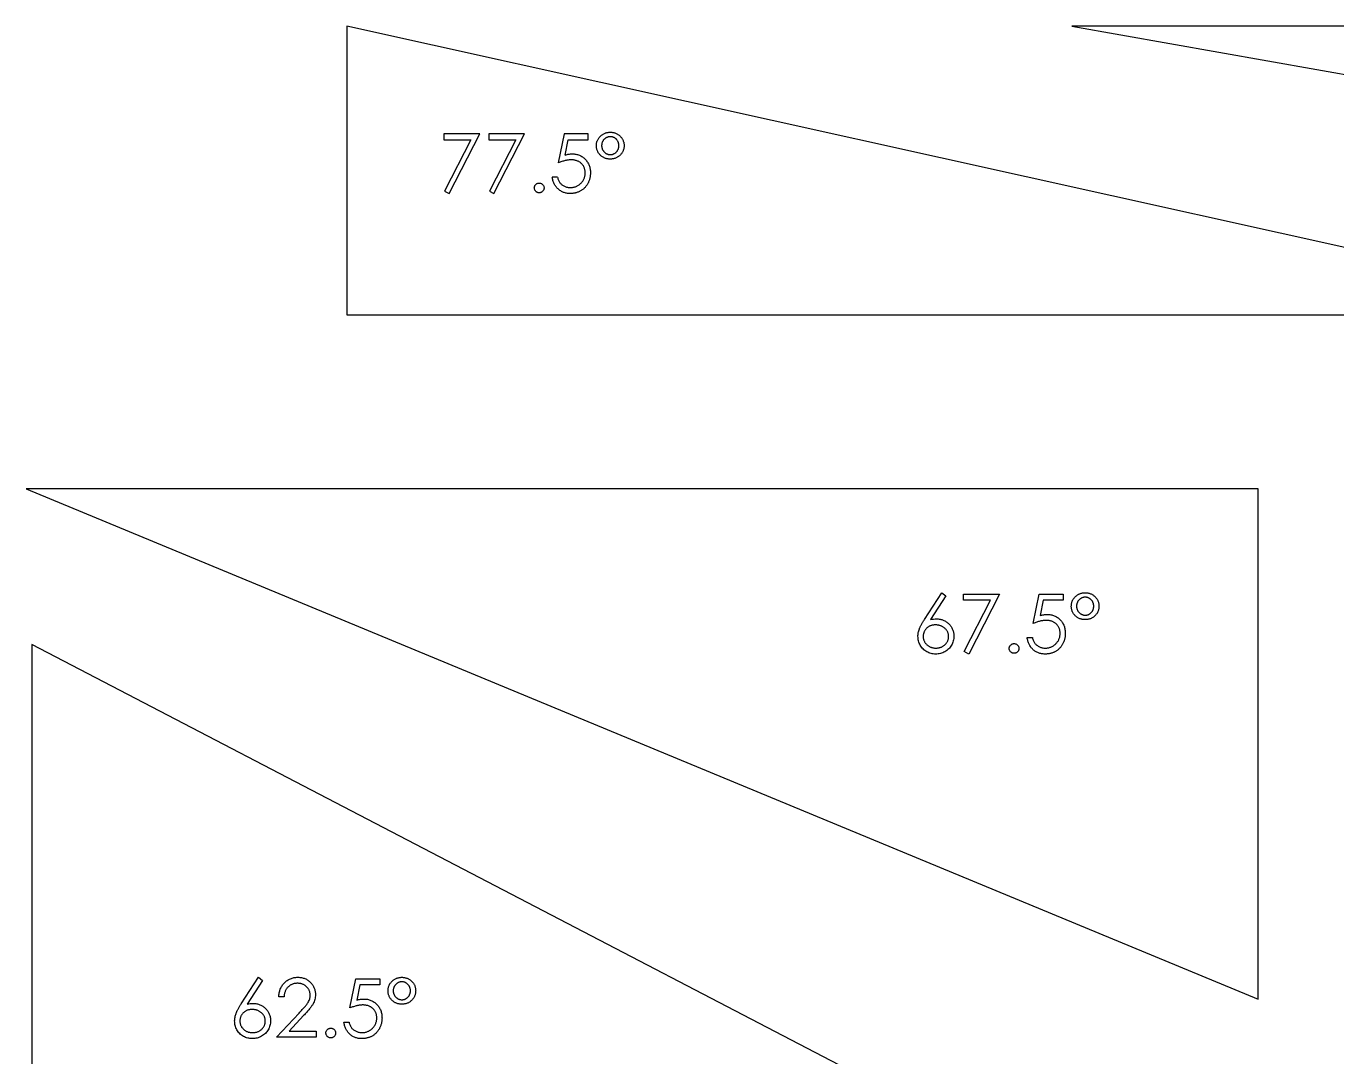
# Model space of a CAD drawing. Header units: millimetres. Extents: x 0 to 250, y -15 to 112.
# Drawn here: x 90.1 to 168.7, y 47.1 to 108.9 of the extents above; entities that cross this region are included whole.
import ezdxf

# ---------------------------------------------------------------- set-up
doc = ezdxf.new("R2010")
doc.units = ezdxf.units.MM

msp = doc.modelspace()

# ---------------------------------------------------------------- linework, layer by layer
at = {"color": 7, "linetype": 'Continuous', "lineweight": 25}
for p, q in [((109.29, 108.906), (109.29, 91.591)), ((187.394, 91.591), (109.29, 108.906)), ((152.768, 108.906), (231.553, 95.014)), ((231.553, 108.906), (152.768, 108.906)), ((117.258, 102.457), (115.104, 102.457)), ((115.104, 102.457), (115.104, 102.098)), ((115.418, 98.867), (117.258, 102.457)), ((119.951, 102.457), (117.797, 102.457)), ((117.797, 102.457), (117.797, 102.098)), ((118.111, 98.867), (119.951, 102.457)), ((122.329, 102.457), (121.97, 100.707)), ((123.765, 102.457), (122.329, 102.457)), ((123.765, 102.098), (123.765, 102.457)), ((115.104, 102.098), (116.727, 102.098)), ((116.727, 102.098), (115.147, 99.017)), ((117.797, 102.098), (119.419, 102.098)), ((119.419, 102.098), (117.839, 99.017)), ((122.386, 101.178), (122.574, 102.098)), ((122.574, 102.098), (123.765, 102.098)), ((121.925, 99.855), (121.611, 99.855)), ((115.147, 99.017), (115.418, 98.867)), ((117.839, 99.017), (118.111, 98.867)), ((109.29, 91.591), (187.394, 91.591)), ((163.965, 81.156), (90.054, 81.156)), ((90.054, 81.156), (163.965, 50.542)), ((163.965, 50.542), (163.965, 81.156)), ((143.939, 73.32), (144.983, 74.917)), ((145.225, 74.727), (144.3, 73.313)), ((144.983, 74.917), (145.225, 74.727)), ((146.285, 74.828), (148.438, 74.828)), ((146.285, 74.469), (146.285, 74.828)), ((148.438, 74.828), (146.599, 71.238)), ((150.458, 73.078), (150.817, 74.828)), ((150.817, 74.828), (152.253, 74.828)), ((152.253, 74.828), (152.253, 74.469)), ((147.907, 74.469), (146.285, 74.469)), ((146.327, 71.387), (147.907, 74.469)), ((151.062, 74.469), (150.873, 73.548)), ((152.253, 74.469), (151.062, 74.469)), ((90.392, 71.808), (90.392, 34.868)), ((161.353, 34.868), (90.392, 71.808)), ((150.099, 72.225), (150.413, 72.225)), ((146.599, 71.238), (146.327, 71.387)), ((102.949, 50.248), (103.994, 51.845)), ((104.236, 51.655), (103.311, 50.241)), ((103.994, 51.845), (104.236, 51.655)), ((109.468, 50.006), (109.827, 51.756)), ((109.827, 51.756), (111.263, 51.756)), ((110.072, 51.397), (109.884, 50.476)), ((111.263, 51.397), (110.072, 51.397)), ((111.263, 51.756), (111.263, 51.397)), ((105.519, 50.679), (105.205, 50.679)), ((105.071, 48.256), (106.428, 49.704)), ((106.696, 49.549), (105.82, 48.615)), ((109.109, 49.153), (109.423, 49.153)), ((107.449, 48.256), (105.071, 48.256)), ((105.82, 48.615), (107.449, 48.615)), ((107.449, 48.615), (107.449, 48.256))]:
    msp.add_line(p, q, dxfattribs=at)
for points, knots in [([(124.258, 101.746), (124.259, 101.773), (124.261, 101.827), (124.272, 101.906), (124.292, 101.981), (124.318, 102.054), (124.354, 102.123), (124.396, 102.19), (124.447, 102.253), (124.504, 102.313), (124.567, 102.368), (124.633, 102.416), (124.703, 102.456), (124.775, 102.489), (124.85, 102.515), (124.929, 102.533), (125.01, 102.545), (125.065, 102.546), (125.093, 102.547)], [0, 0, 0, 0, 0.063376, 0.124566, 0.185441, 0.245343, 0.305371, 0.366677, 0.429563, 0.494398, 0.559738, 0.623039, 0.685369, 0.747142, 0.808915, 0.871118, 0.934469, 1, 1, 1, 1]), ([(125.095, 102.278), (125.078, 102.277), (125.043, 102.276), (124.992, 102.269), (124.943, 102.256), (124.896, 102.239), (124.85, 102.217), (124.807, 102.189), (124.765, 102.157), (124.726, 102.12), (124.689, 102.081), (124.659, 102.038), (124.632, 101.993), (124.61, 101.946), (124.593, 101.898), (124.581, 101.847), (124.573, 101.794), (124.573, 101.757), (124.572, 101.739)], [0, 0, 0, 0, 0.063119, 0.125041, 0.184969, 0.244778, 0.305665, 0.36722, 0.42958, 0.494377, 0.559218, 0.622427, 0.684257, 0.746299, 0.807693, 0.869865, 0.934401, 1, 1, 1, 1]), ([(125.093, 102.547), (125.121, 102.546), (125.177, 102.545), (125.258, 102.533), (125.336, 102.515), (125.41, 102.489), (125.482, 102.456), (125.551, 102.416), (125.616, 102.368), (125.677, 102.313), (125.734, 102.253), (125.783, 102.189), (125.825, 102.122), (125.86, 102.052), (125.885, 101.978), (125.904, 101.901), (125.917, 101.821), (125.918, 101.767), (125.918, 101.739)], [0, 0, 0, 0, 0.065527, 0.128875, 0.190543, 0.252313, 0.313091, 0.374945, 0.437802, 0.502322, 0.566778, 0.629416, 0.69043, 0.751186, 0.811411, 0.872678, 0.935563, 1, 1, 1, 1]), ([(125.604, 101.735), (125.604, 101.754), (125.603, 101.791), (125.596, 101.846), (125.584, 101.897), (125.568, 101.947), (125.547, 101.994), (125.522, 102.039), (125.491, 102.082), (125.456, 102.122), (125.419, 102.158), (125.379, 102.191), (125.336, 102.217), (125.292, 102.239), (125.246, 102.257), (125.197, 102.269), (125.147, 102.277), (125.113, 102.277), (125.095, 102.278)], [0, 0, 0, 0, 0.068539, 0.134195, 0.198398, 0.260702, 0.322776, 0.384867, 0.447975, 0.512089, 0.575479, 0.637415, 0.697469, 0.75684, 0.816518, 0.875787, 0.937376, 1, 1, 1, 1]), ([(125.086, 100.931), (125.058, 100.932), (125.002, 100.933), (124.92, 100.945), (124.841, 100.963), (124.766, 100.989), (124.694, 101.022), (124.624, 101.062), (124.559, 101.11), (124.498, 101.165), (124.442, 101.225), (124.393, 101.289), (124.351, 101.357), (124.317, 101.428), (124.29, 101.503), (124.272, 101.581), (124.26, 101.662), (124.259, 101.718), (124.258, 101.746)], [0, 0, 0, 0, 0.0655549, 0.1294781, 0.1917174, 0.2530031, 0.3137968, 0.3751661, 0.43753, 0.5015448, 0.5651256, 0.6272731, 0.6882688, 0.7488016, 0.8097566, 0.8715944, 0.9344451, 1, 1, 1, 1]), ([(124.572, 101.739), (124.573, 101.721), (124.573, 101.686), (124.582, 101.633), (124.593, 101.583), (124.61, 101.534), (124.632, 101.487), (124.659, 101.443), (124.69, 101.4), (124.727, 101.359), (124.766, 101.323), (124.808, 101.29), (124.851, 101.262), (124.896, 101.24), (124.943, 101.222), (124.991, 101.21), (125.042, 101.203), (125.076, 101.201), (125.093, 101.201)], [0, 0, 0, 0, 0.06502, 0.128146, 0.190568, 0.25221, 0.313736, 0.37654, 0.4405, 0.506228, 0.571902, 0.635028, 0.696119, 0.75725, 0.816801, 0.87697, 0.937469, 1, 1, 1, 1]), ([(125.918, 101.739), (125.918, 101.711), (125.917, 101.656), (125.904, 101.576), (125.886, 101.499), (125.859, 101.425), (125.824, 101.354), (125.783, 101.287), (125.732, 101.224), (125.676, 101.164), (125.614, 101.11), (125.549, 101.062), (125.479, 101.022), (125.407, 100.988), (125.332, 100.963), (125.253, 100.945), (125.17, 100.933), (125.115, 100.932), (125.086, 100.931)], [0, 0, 0, 0, 0.064644, 0.127202, 0.188677, 0.249283, 0.309724, 0.37042, 0.432638, 0.496759, 0.560989, 0.623519, 0.685051, 0.7465, 0.807773, 0.870178, 0.934271, 1, 1, 1, 1]), ([(125.093, 101.201), (125.11, 101.201), (125.144, 101.202), (125.194, 101.21), (125.242, 101.221), (125.288, 101.239), (125.333, 101.261), (125.375, 101.288), (125.416, 101.32), (125.454, 101.356), (125.489, 101.396), (125.52, 101.438), (125.546, 101.482), (125.567, 101.529), (125.584, 101.577), (125.596, 101.628), (125.603, 101.681), (125.604, 101.717), (125.604, 101.735)], [0, 0, 0, 0, 0.062317, 0.123598, 0.183382, 0.243579, 0.303467, 0.364043, 0.426657, 0.491216, 0.555887, 0.619349, 0.681666, 0.74428, 0.805786, 0.868886, 0.933422, 1, 1, 1, 1]), ([(122.741, 100.887), (122.714, 100.886), (122.658, 100.885), (122.572, 100.876), (122.482, 100.862), (122.387, 100.842), (122.289, 100.817), (122.186, 100.786), (122.079, 100.749), (122.007, 100.721), (121.97, 100.707)], [0, 0, 0, 0, 0.102203, 0.2110233, 0.3250997, 0.4465021, 0.5737877, 0.7089007, 0.8503579, 1, 1, 1, 1]), ([(122.386, 101.178), (122.423, 101.188), (122.494, 101.208), (122.6, 101.23), (122.701, 101.243), (122.766, 101.245), (122.798, 101.246)], [0, 0, 0, 0, 0.275068, 0.532901, 0.773973, 1, 1, 1, 1]), ([(123.585, 100.114), (123.584, 100.142), (123.583, 100.197), (123.573, 100.277), (123.554, 100.353), (123.529, 100.426), (123.497, 100.494), (123.457, 100.558), (123.41, 100.618), (123.356, 100.673), (123.296, 100.724), (123.231, 100.767), (123.161, 100.804), (123.087, 100.835), (123.007, 100.858), (122.922, 100.875), (122.833, 100.885), (122.772, 100.886), (122.741, 100.887)], [0, 0, 0, 0, 0.065351, 0.127916, 0.18836, 0.247216, 0.30563, 0.36377, 0.422661, 0.482687, 0.5433, 0.604118, 0.664965, 0.727413, 0.791468, 0.858055, 0.927037, 1, 1, 1, 1]), ([(122.798, 101.246), (122.837, 101.245), (122.914, 101.243), (123.026, 101.227), (123.133, 101.202), (123.235, 101.167), (123.332, 101.122), (123.423, 101.066), (123.509, 101), (123.589, 100.925), (123.662, 100.842), (123.726, 100.753), (123.78, 100.658), (123.823, 100.558), (123.858, 100.452), (123.881, 100.339), (123.897, 100.222), (123.898, 100.142), (123.899, 100.101)], [0, 0, 0, 0, 0.065808, 0.129394, 0.190894, 0.251281, 0.310815, 0.370371, 0.430768, 0.492881, 0.555104, 0.616067, 0.677256, 0.73826, 0.800762, 0.864778, 0.931045, 1, 1, 1, 1]), ([(122.679, 98.867), (122.644, 98.868), (122.575, 98.869), (122.475, 98.884), (122.378, 98.904), (122.286, 98.935), (122.197, 98.973), (122.114, 99.022), (122.033, 99.077), (121.959, 99.141), (121.89, 99.212), (121.828, 99.289), (121.773, 99.371), (121.725, 99.458), (121.685, 99.55), (121.653, 99.647), (121.627, 99.749), (121.616, 99.819), (121.611, 99.855)], [0, 0, 0, 0, 0.065421, 0.128708, 0.190236, 0.250724, 0.310637, 0.370766, 0.431615, 0.493523, 0.555883, 0.617342, 0.678668, 0.740711, 0.802985, 0.866803, 0.932347, 1, 1, 1, 1]), ([(121.925, 99.855), (121.933, 99.821), (121.947, 99.757), (121.98, 99.667), (122.02, 99.587), (122.067, 99.515), (122.124, 99.453), (122.188, 99.397), (122.261, 99.347), (122.341, 99.305), (122.426, 99.269), (122.515, 99.246), (122.605, 99.229), (122.666, 99.227), (122.697, 99.226)], [0, 0, 0, 0, 0.094687, 0.181994, 0.264377, 0.34218, 0.418618, 0.496509, 0.577369, 0.661511, 0.746733, 0.831258, 0.915206, 1, 1, 1, 1]), ([(123.899, 100.101), (123.899, 100.072), (123.897, 100.015), (123.891, 99.931), (123.878, 99.849), (123.86, 99.768), (123.838, 99.69), (123.81, 99.613), (123.777, 99.538), (123.74, 99.465), (123.699, 99.394), (123.653, 99.329), (123.605, 99.267), (123.553, 99.209), (123.497, 99.156), (123.437, 99.107), (123.374, 99.061), (123.308, 99.021), (123.239, 98.984), (123.166, 98.954), (123.091, 98.927), (123.014, 98.905), (122.934, 98.888), (122.851, 98.877), (122.766, 98.868), (122.708, 98.868), (122.679, 98.867)], [0, 0, 0, 0, 0.0440145, 0.0874341, 0.1301184, 0.1725537, 0.2145548, 0.2562981, 0.2984382, 0.340849, 0.3827152, 0.423924, 0.4642462, 0.5040737, 0.5438619, 0.5835667, 0.6230943, 0.6632291, 0.7035513, 0.7439379, 0.7845413, 0.8257501, 0.8677574, 0.9107452, 0.9549144, 1, 1, 1, 1]), ([(122.697, 99.226), (122.727, 99.227), (122.786, 99.229), (122.873, 99.241), (122.956, 99.26), (123.036, 99.289), (123.114, 99.324), (123.187, 99.369), (123.258, 99.42), (123.324, 99.479), (123.385, 99.544), (123.439, 99.613), (123.484, 99.688), (123.522, 99.765), (123.55, 99.847), (123.571, 99.932), (123.583, 100.022), (123.584, 100.083), (123.585, 100.114)], [0, 0, 0, 0, 0.064207, 0.126425, 0.18768, 0.248216, 0.308305, 0.369661, 0.431699, 0.495947, 0.559758, 0.622295, 0.683911, 0.745092, 0.80674, 0.869087, 0.93329, 1, 1, 1, 1]), ([(120.534, 99.204), (120.535, 99.224), (120.537, 99.262), (120.554, 99.317), (120.581, 99.368), (120.618, 99.412), (120.663, 99.449), (120.713, 99.476), (120.768, 99.492), (120.806, 99.494), (120.826, 99.496)], [0, 0, 0, 0, 0.129097, 0.252046, 0.373905, 0.501038, 0.628171, 0.751376, 0.872426, 1, 1, 1, 1]), ([(120.826, 98.912), (120.806, 98.913), (120.768, 98.915), (120.713, 98.933), (120.663, 98.959), (120.618, 98.997), (120.581, 99.042), (120.554, 99.092), (120.537, 99.147), (120.535, 99.185), (120.534, 99.204)], [0, 0, 0, 0, 0.1277566, 0.2494144, 0.3727965, 0.5001113, 0.6286099, 0.7506434, 0.8737684, 1, 1, 1, 1]), ([(120.826, 99.496), (120.845, 99.494), (120.883, 99.492), (120.938, 99.477), (120.988, 99.449), (121.033, 99.412), (121.07, 99.367), (121.098, 99.318), (121.114, 99.262), (121.116, 99.224), (121.117, 99.204)], [0, 0, 0, 0, 0.1275189, 0.2499859, 0.3717924, 0.4988704, 0.6259484, 0.7484917, 0.8709588, 1, 1, 1, 1]), ([(121.117, 99.204), (121.116, 99.185), (121.114, 99.147), (121.098, 99.091), (121.069, 99.042), (121.033, 98.997), (120.988, 98.96), (120.938, 98.932), (120.883, 98.915), (120.845, 98.913), (120.826, 98.912)], [0, 0, 0, 0, 0.1261777, 0.2488206, 0.37154, 0.4999837, 0.6272442, 0.7492255, 0.872298, 1, 1, 1, 1]), ([(152.746, 74.117), (152.747, 74.144), (152.749, 74.197), (152.76, 74.276), (152.78, 74.352), (152.806, 74.425), (152.842, 74.494), (152.884, 74.561), (152.935, 74.624), (152.992, 74.684), (153.055, 74.738), (153.121, 74.787), (153.191, 74.827), (153.263, 74.86), (153.338, 74.886), (153.417, 74.904), (153.498, 74.916), (153.553, 74.917), (153.581, 74.917)], [0, 0, 0, 0, 0.063376, 0.124566, 0.185441, 0.245343, 0.305371, 0.366677, 0.429563, 0.494398, 0.559738, 0.623039, 0.685369, 0.747142, 0.808915, 0.871118, 0.934469, 1, 1, 1, 1]), ([(153.581, 74.917), (153.609, 74.917), (153.664, 74.916), (153.745, 74.904), (153.823, 74.886), (153.898, 74.86), (153.97, 74.826), (154.039, 74.787), (154.104, 74.739), (154.165, 74.683), (154.222, 74.624), (154.271, 74.56), (154.313, 74.493), (154.347, 74.423), (154.373, 74.349), (154.392, 74.272), (154.405, 74.192), (154.406, 74.137), (154.406, 74.11)], [0, 0, 0, 0, 0.0655275, 0.1288745, 0.190543, 0.2523127, 0.3130914, 0.3749454, 0.4378019, 0.5023222, 0.5667779, 0.6294162, 0.6904295, 0.7511862, 0.8114114, 0.8726779, 0.9355627, 1, 1, 1, 1]), ([(153.574, 73.302), (153.546, 73.303), (153.49, 73.304), (153.408, 73.316), (153.329, 73.333), (153.253, 73.36), (153.181, 73.393), (153.112, 73.433), (153.047, 73.481), (152.986, 73.536), (152.93, 73.596), (152.881, 73.66), (152.839, 73.727), (152.805, 73.799), (152.778, 73.873), (152.76, 73.951), (152.748, 74.033), (152.747, 74.088), (152.746, 74.117)], [0, 0, 0, 0, 0.065555, 0.129478, 0.191717, 0.253003, 0.313797, 0.375166, 0.43753, 0.501545, 0.565126, 0.627273, 0.688269, 0.748802, 0.809757, 0.871594, 0.934445, 1, 1, 1, 1]), ([(153.583, 74.648), (153.566, 74.648), (153.531, 74.646), (153.48, 74.64), (153.431, 74.626), (153.383, 74.61), (153.338, 74.587), (153.295, 74.56), (153.252, 74.528), (153.214, 74.491), (153.177, 74.452), (153.147, 74.408), (153.12, 74.364), (153.098, 74.317), (153.081, 74.268), (153.069, 74.217), (153.061, 74.164), (153.06, 74.128), (153.06, 74.11)], [0, 0, 0, 0, 0.063119, 0.125041, 0.184969, 0.244778, 0.305665, 0.36722, 0.42958, 0.494377, 0.559218, 0.622427, 0.684257, 0.746299, 0.807693, 0.869865, 0.934401, 1, 1, 1, 1]), ([(153.06, 74.11), (153.06, 74.092), (153.061, 74.056), (153.069, 74.004), (153.081, 73.953), (153.098, 73.905), (153.12, 73.858), (153.147, 73.813), (153.178, 73.77), (153.215, 73.73), (153.254, 73.693), (153.296, 73.661), (153.339, 73.633), (153.384, 73.611), (153.431, 73.593), (153.479, 73.58), (153.53, 73.573), (153.564, 73.572), (153.581, 73.571)], [0, 0, 0, 0, 0.06502, 0.128146, 0.190568, 0.25221, 0.313736, 0.37654, 0.4405, 0.506228, 0.571902, 0.635028, 0.696119, 0.75725, 0.816801, 0.87697, 0.937469, 1, 1, 1, 1]), ([(154.406, 74.11), (154.406, 74.082), (154.405, 74.027), (154.392, 73.947), (154.374, 73.869), (154.347, 73.795), (154.312, 73.725), (154.271, 73.657), (154.22, 73.595), (154.164, 73.534), (154.102, 73.48), (154.037, 73.432), (153.967, 73.392), (153.895, 73.359), (153.819, 73.334), (153.741, 73.316), (153.658, 73.304), (153.602, 73.303), (153.574, 73.302)], [0, 0, 0, 0, 0.064644, 0.127202, 0.188677, 0.249283, 0.309724, 0.37042, 0.432638, 0.496759, 0.560989, 0.623519, 0.685051, 0.7465, 0.807773, 0.870178, 0.934271, 1, 1, 1, 1]), ([(153.581, 73.571), (153.598, 73.572), (153.632, 73.572), (153.682, 73.581), (153.73, 73.592), (153.776, 73.61), (153.821, 73.632), (153.863, 73.659), (153.904, 73.69), (153.942, 73.726), (153.977, 73.766), (154.008, 73.808), (154.034, 73.853), (154.055, 73.9), (154.072, 73.948), (154.084, 73.999), (154.091, 74.051), (154.092, 74.087), (154.092, 74.106)], [0, 0, 0, 0, 0.0623168, 0.1235976, 0.1833822, 0.2435791, 0.303467, 0.3640434, 0.4266572, 0.4912159, 0.5558873, 0.6193493, 0.6816661, 0.7442798, 0.8057858, 0.8688857, 0.9334219, 1, 1, 1, 1]), ([(154.092, 74.106), (154.092, 74.125), (154.091, 74.162), (154.084, 74.216), (154.072, 74.268), (154.056, 74.318), (154.035, 74.365), (154.009, 74.41), (153.979, 74.453), (153.944, 74.492), (153.907, 74.529), (153.867, 74.561), (153.824, 74.588), (153.78, 74.61), (153.734, 74.628), (153.685, 74.639), (153.635, 74.647), (153.601, 74.648), (153.583, 74.648)], [0, 0, 0, 0, 0.068539, 0.134195, 0.198398, 0.260702, 0.322776, 0.384867, 0.447975, 0.512089, 0.575479, 0.637415, 0.697469, 0.75684, 0.816518, 0.875787, 0.937376, 1, 1, 1, 1]), ([(143.547, 72.304), (143.549, 72.34), (143.551, 72.413), (143.568, 72.525), (143.595, 72.639), (143.625, 72.736), (143.657, 72.815), (143.684, 72.879), (143.717, 72.945), (143.752, 73.014), (143.793, 73.087), (143.838, 73.162), (143.887, 73.24), (143.921, 73.293), (143.939, 73.32)], [0, 0, 0, 0, 0.097818, 0.199726, 0.305276, 0.415811, 0.474472, 0.537274, 0.603657, 0.674299, 0.749834, 0.828598, 0.912378, 1, 1, 1, 1]), ([(144.3, 73.313), (144.362, 73.323), (144.482, 73.342), (144.604, 73.345), (144.663, 73.347)], [0, 0, 0, 0, 0.512659, 1, 1, 1, 1]), ([(144.663, 73.347), (144.698, 73.346), (144.768, 73.344), (144.871, 73.33), (144.97, 73.307), (145.064, 73.274), (145.155, 73.231), (145.241, 73.18), (145.323, 73.118), (145.4, 73.049), (145.47, 72.972), (145.533, 72.891), (145.585, 72.805), (145.627, 72.714), (145.66, 72.619), (145.684, 72.52), (145.698, 72.416), (145.7, 72.346), (145.701, 72.31)], [0, 0, 0, 0, 0.0652308, 0.1284049, 0.1900671, 0.2509434, 0.3115458, 0.3728628, 0.4350237, 0.4990717, 0.5630911, 0.6255101, 0.68668, 0.7472825, 0.8085635, 0.8707421, 0.934341, 1, 1, 1, 1]), ([(151.229, 73.257), (151.202, 73.257), (151.146, 73.255), (151.06, 73.247), (150.97, 73.232), (150.875, 73.213), (150.777, 73.187), (150.674, 73.156), (150.567, 73.12), (150.495, 73.092), (150.458, 73.078)], [0, 0, 0, 0, 0.102203, 0.211023, 0.3251, 0.446502, 0.573788, 0.708901, 0.850358, 1, 1, 1, 1]), ([(150.873, 73.548), (150.91, 73.558), (150.982, 73.578), (151.088, 73.6), (151.189, 73.613), (151.254, 73.615), (151.286, 73.616)], [0, 0, 0, 0, 0.2750684, 0.5329015, 0.7739735, 1, 1, 1, 1]), ([(152.073, 72.485), (152.072, 72.513), (152.071, 72.568), (152.061, 72.648), (152.042, 72.724), (152.017, 72.796), (151.985, 72.864), (151.945, 72.929), (151.898, 72.989), (151.844, 73.044), (151.784, 73.094), (151.719, 73.138), (151.649, 73.174), (151.574, 73.206), (151.494, 73.228), (151.41, 73.245), (151.321, 73.255), (151.26, 73.256), (151.229, 73.257)], [0, 0, 0, 0, 0.0653514, 0.127916, 0.1883602, 0.2472161, 0.3056301, 0.3637698, 0.4226609, 0.4826873, 0.5433002, 0.604118, 0.6649649, 0.7274135, 0.7914676, 0.8580554, 0.9270368, 1, 1, 1, 1]), ([(151.286, 73.616), (151.325, 73.615), (151.402, 73.614), (151.514, 73.598), (151.621, 73.573), (151.723, 73.537), (151.82, 73.493), (151.911, 73.436), (151.997, 73.371), (152.077, 73.296), (152.15, 73.213), (152.213, 73.123), (152.268, 73.029), (152.311, 72.928), (152.346, 72.822), (152.369, 72.71), (152.385, 72.592), (152.386, 72.512), (152.387, 72.471)], [0, 0, 0, 0, 0.065808, 0.129394, 0.190894, 0.251281, 0.310815, 0.370371, 0.430768, 0.492881, 0.555104, 0.616067, 0.677256, 0.73826, 0.800762, 0.864778, 0.931045, 1, 1, 1, 1]), ([(144.597, 72.988), (144.57, 72.987), (144.518, 72.986), (144.442, 72.977), (144.37, 72.96), (144.3, 72.939), (144.236, 72.91), (144.175, 72.875), (144.118, 72.833), (144.065, 72.786), (144.017, 72.734), (143.976, 72.678), (143.94, 72.621), (143.912, 72.56), (143.889, 72.497), (143.873, 72.431), (143.864, 72.362), (143.862, 72.315), (143.862, 72.291)], [0, 0, 0, 0, 0.0705993, 0.1379009, 0.2031962, 0.2667897, 0.3291064, 0.3906535, 0.4526531, 0.515748, 0.5779263, 0.63893, 0.6983507, 0.757296, 0.8163938, 0.8762669, 0.9368171, 1, 1, 1, 1]), ([(145.387, 72.291), (145.387, 72.315), (145.386, 72.362), (145.373, 72.431), (145.356, 72.497), (145.331, 72.56), (145.298, 72.621), (145.257, 72.679), (145.21, 72.734), (145.156, 72.786), (145.097, 72.833), (145.035, 72.875), (144.969, 72.91), (144.901, 72.939), (144.829, 72.96), (144.754, 72.977), (144.677, 72.986), (144.624, 72.987), (144.597, 72.988)], [0, 0, 0, 0, 0.061138, 0.119994, 0.178225, 0.236256, 0.294929, 0.354716, 0.41673, 0.480664, 0.545832, 0.609758, 0.672971, 0.736017, 0.799839, 0.864775, 0.931088, 1, 1, 1, 1]), ([(152.387, 72.471), (152.386, 72.443), (152.385, 72.386), (152.378, 72.302), (152.366, 72.22), (152.348, 72.139), (152.326, 72.06), (152.298, 71.983), (152.265, 71.909), (152.228, 71.835), (152.187, 71.765), (152.141, 71.699), (152.093, 71.637), (152.041, 71.579), (151.985, 71.526), (151.925, 71.477), (151.862, 71.432), (151.796, 71.392), (151.726, 71.355), (151.654, 71.324), (151.579, 71.297), (151.502, 71.276), (151.422, 71.259), (151.339, 71.247), (151.254, 71.239), (151.196, 71.238), (151.166, 71.238)], [0, 0, 0, 0, 0.0440145, 0.0874341, 0.1301184, 0.1725537, 0.2145548, 0.2562981, 0.2984382, 0.340849, 0.3827152, 0.423924, 0.4642462, 0.5040737, 0.5438619, 0.5835667, 0.6230943, 0.6632291, 0.7035513, 0.7439379, 0.7845413, 0.8257501, 0.8677574, 0.9107452, 0.9549144, 1, 1, 1, 1]), ([(151.185, 71.597), (151.215, 71.598), (151.274, 71.599), (151.36, 71.612), (151.444, 71.631), (151.524, 71.66), (151.602, 71.694), (151.675, 71.739), (151.746, 71.791), (151.812, 71.85), (151.873, 71.915), (151.927, 71.984), (151.972, 72.058), (152.009, 72.136), (152.038, 72.217), (152.059, 72.303), (152.071, 72.392), (152.072, 72.453), (152.073, 72.485)], [0, 0, 0, 0, 0.064207, 0.126425, 0.18768, 0.248216, 0.308305, 0.369661, 0.431699, 0.495947, 0.559758, 0.622295, 0.683911, 0.745092, 0.80674, 0.869087, 0.93329, 1, 1, 1, 1]), ([(144.607, 71.238), (144.56, 71.239), (144.467, 71.243), (144.33, 71.269), (144.198, 71.313), (144.072, 71.373), (143.956, 71.449), (143.852, 71.541), (143.761, 71.646), (143.685, 71.765), (143.625, 71.892), (143.579, 72.025), (143.553, 72.163), (143.549, 72.257), (143.547, 72.304)], [0, 0, 0, 0, 0.084335, 0.167052, 0.249566, 0.33274, 0.415915, 0.497828, 0.580373, 0.6646, 0.749467, 0.83251, 0.915639, 1, 1, 1, 1]), ([(143.862, 72.291), (143.862, 72.267), (143.863, 72.221), (143.875, 72.153), (143.892, 72.087), (143.917, 72.024), (143.947, 71.963), (143.987, 71.906), (144.031, 71.85), (144.084, 71.799), (144.141, 71.752), (144.201, 71.71), (144.265, 71.675), (144.331, 71.647), (144.4, 71.624), (144.472, 71.608), (144.547, 71.599), (144.598, 71.598), (144.624, 71.597)], [0, 0, 0, 0, 0.061842, 0.121262, 0.180746, 0.239231, 0.298308, 0.358183, 0.420359, 0.484792, 0.549938, 0.613718, 0.676681, 0.739154, 0.8022, 0.86674, 0.93205, 1, 1, 1, 1]), ([(145.701, 72.31), (145.7, 72.261), (145.697, 72.165), (145.669, 72.024), (145.626, 71.891), (145.564, 71.766), (145.487, 71.65), (145.393, 71.547), (145.285, 71.455), (145.164, 71.378), (145.033, 71.316), (144.896, 71.271), (144.753, 71.243), (144.656, 71.24), (144.607, 71.238)], [0, 0, 0, 0, 0.085948, 0.169125, 0.250399, 0.33229, 0.413364, 0.494172, 0.576022, 0.660757, 0.745783, 0.830044, 0.914028, 1, 1, 1, 1]), ([(144.624, 71.597), (144.65, 71.598), (144.701, 71.599), (144.776, 71.608), (144.848, 71.624), (144.918, 71.647), (144.984, 71.675), (145.047, 71.71), (145.107, 71.752), (145.164, 71.799), (145.217, 71.851), (145.262, 71.906), (145.301, 71.964), (145.332, 72.024), (145.357, 72.087), (145.374, 72.153), (145.385, 72.221), (145.387, 72.267), (145.387, 72.291)], [0, 0, 0, 0, 0.067962, 0.133283, 0.197835, 0.260892, 0.323377, 0.38635, 0.449638, 0.514795, 0.57924, 0.641814, 0.701359, 0.760727, 0.819222, 0.878716, 0.938147, 1, 1, 1, 1]), ([(149.022, 71.575), (149.023, 71.594), (149.025, 71.633), (149.042, 71.688), (149.069, 71.738), (149.106, 71.783), (149.151, 71.82), (149.201, 71.847), (149.256, 71.863), (149.294, 71.865), (149.313, 71.866)], [0, 0, 0, 0, 0.129097, 0.252046, 0.373905, 0.501038, 0.628171, 0.751376, 0.872426, 1, 1, 1, 1]), ([(149.313, 71.283), (149.294, 71.284), (149.256, 71.286), (149.201, 71.303), (149.151, 71.33), (149.106, 71.367), (149.069, 71.412), (149.042, 71.462), (149.025, 71.517), (149.023, 71.555), (149.022, 71.575)], [0, 0, 0, 0, 0.1277566, 0.2494144, 0.3727965, 0.5001113, 0.6286099, 0.7506434, 0.8737684, 1, 1, 1, 1]), ([(149.313, 71.866), (149.333, 71.865), (149.371, 71.863), (149.426, 71.847), (149.476, 71.82), (149.521, 71.783), (149.558, 71.738), (149.586, 71.688), (149.602, 71.633), (149.604, 71.594), (149.605, 71.575)], [0, 0, 0, 0, 0.127519, 0.249986, 0.371792, 0.49887, 0.625948, 0.748492, 0.870959, 1, 1, 1, 1]), ([(149.605, 71.575), (149.604, 71.555), (149.602, 71.517), (149.586, 71.462), (149.557, 71.412), (149.521, 71.367), (149.476, 71.33), (149.426, 71.303), (149.371, 71.286), (149.333, 71.284), (149.313, 71.283)], [0, 0, 0, 0, 0.126178, 0.248821, 0.37154, 0.499984, 0.627244, 0.749226, 0.872298, 1, 1, 1, 1]), ([(151.166, 71.238), (151.132, 71.239), (151.063, 71.24), (150.962, 71.254), (150.866, 71.275), (150.774, 71.305), (150.685, 71.344), (150.602, 71.392), (150.521, 71.447), (150.447, 71.512), (150.378, 71.583), (150.316, 71.66), (150.261, 71.742), (150.213, 71.828), (150.173, 71.92), (150.141, 72.017), (150.115, 72.119), (150.104, 72.19), (150.099, 72.225)], [0, 0, 0, 0, 0.065421, 0.128708, 0.190236, 0.250724, 0.310637, 0.370766, 0.431615, 0.493523, 0.555883, 0.617342, 0.678668, 0.740711, 0.802985, 0.866803, 0.932347, 1, 1, 1, 1]), ([(150.413, 72.225), (150.421, 72.192), (150.435, 72.128), (150.468, 72.037), (150.508, 71.957), (150.555, 71.886), (150.612, 71.823), (150.676, 71.768), (150.749, 71.717), (150.829, 71.676), (150.914, 71.64), (151.003, 71.616), (151.093, 71.599), (151.154, 71.598), (151.185, 71.597)], [0, 0, 0, 0, 0.094687, 0.181994, 0.264377, 0.34218, 0.418618, 0.496509, 0.577369, 0.661511, 0.746733, 0.831258, 0.915206, 1, 1, 1, 1]), ([(105.205, 50.679), (105.207, 50.72), (105.211, 50.802), (105.23, 50.922), (105.257, 51.036), (105.295, 51.144), (105.343, 51.246), (105.399, 51.343), (105.466, 51.434), (105.543, 51.518), (105.625, 51.596), (105.715, 51.662), (105.809, 51.718), (105.907, 51.766), (106.01, 51.801), (106.118, 51.827), (106.231, 51.843), (106.308, 51.845), (106.347, 51.845)], [0, 0, 0, 0, 0.068791, 0.135103, 0.198979, 0.261904, 0.323495, 0.385195, 0.446969, 0.509765, 0.572251, 0.633405, 0.693251, 0.752583, 0.812579, 0.873275, 0.93555, 1, 1, 1, 1]), ([(106.331, 51.486), (106.303, 51.486), (106.249, 51.484), (106.171, 51.475), (106.095, 51.458), (106.023, 51.434), (105.955, 51.405), (105.89, 51.368), (105.829, 51.324), (105.772, 51.275), (105.719, 51.22), (105.672, 51.158), (105.632, 51.091), (105.596, 51.019), (105.568, 50.942), (105.546, 50.859), (105.528, 50.771), (105.522, 50.71), (105.519, 50.679)], [0, 0, 0, 0, 0.064439, 0.126547, 0.186887, 0.245878, 0.304041, 0.362191, 0.420976, 0.48066, 0.5406, 0.600689, 0.661936, 0.724443, 0.789038, 0.856314, 0.926352, 1, 1, 1, 1]), ([(107.09, 50.777), (107.089, 50.801), (107.088, 50.848), (107.077, 50.917), (107.06, 50.983), (107.036, 51.048), (107.005, 51.109), (106.966, 51.168), (106.922, 51.225), (106.87, 51.278), (106.814, 51.326), (106.754, 51.37), (106.691, 51.406), (106.625, 51.435), (106.556, 51.458), (106.484, 51.474), (106.408, 51.484), (106.357, 51.486), (106.331, 51.486)], [0, 0, 0, 0, 0.061965, 0.122122, 0.180988, 0.239933, 0.299906, 0.359989, 0.421776, 0.486576, 0.551535, 0.615018, 0.677259, 0.73973, 0.80305, 0.866495, 0.931973, 1, 1, 1, 1]), ([(106.347, 51.845), (106.385, 51.845), (106.461, 51.843), (106.571, 51.828), (106.675, 51.804), (106.775, 51.771), (106.868, 51.726), (106.955, 51.672), (107.038, 51.61), (107.113, 51.537), (107.181, 51.458), (107.24, 51.375), (107.291, 51.289), (107.333, 51.199), (107.364, 51.105), (107.388, 51.008), (107.401, 50.908), (107.403, 50.84), (107.404, 50.805)], [0, 0, 0, 0, 0.069475, 0.136517, 0.200789, 0.26383, 0.325735, 0.387291, 0.449509, 0.512968, 0.576275, 0.63758, 0.697903, 0.757172, 0.816599, 0.876653, 0.93729, 1, 1, 1, 1]), ([(111.757, 51.045), (111.757, 51.072), (111.759, 51.125), (111.77, 51.204), (111.79, 51.28), (111.817, 51.353), (111.853, 51.422), (111.894, 51.489), (111.946, 51.552), (112.003, 51.612), (112.065, 51.666), (112.131, 51.715), (112.201, 51.755), (112.274, 51.788), (112.349, 51.814), (112.427, 51.832), (112.508, 51.844), (112.564, 51.845), (112.592, 51.845)], [0, 0, 0, 0, 0.063376, 0.124566, 0.185441, 0.245343, 0.305371, 0.366677, 0.429563, 0.494398, 0.559738, 0.623039, 0.685369, 0.747142, 0.808915, 0.871118, 0.934469, 1, 1, 1, 1]), ([(112.594, 51.576), (112.576, 51.576), (112.541, 51.574), (112.49, 51.568), (112.441, 51.554), (112.394, 51.538), (112.348, 51.515), (112.305, 51.488), (112.263, 51.456), (112.225, 51.419), (112.188, 51.38), (112.157, 51.336), (112.13, 51.292), (112.109, 51.245), (112.091, 51.196), (112.08, 51.145), (112.071, 51.092), (112.071, 51.056), (112.071, 51.038)], [0, 0, 0, 0, 0.063119, 0.125041, 0.184969, 0.244778, 0.305665, 0.36722, 0.42958, 0.494377, 0.559218, 0.622427, 0.684257, 0.746299, 0.807693, 0.869865, 0.934401, 1, 1, 1, 1]), ([(112.592, 51.845), (112.62, 51.845), (112.675, 51.844), (112.756, 51.832), (112.834, 51.814), (112.909, 51.788), (112.98, 51.754), (113.049, 51.715), (113.115, 51.667), (113.176, 51.611), (113.232, 51.552), (113.282, 51.488), (113.323, 51.421), (113.358, 51.351), (113.384, 51.277), (113.403, 51.2), (113.415, 51.12), (113.416, 51.065), (113.417, 51.038)], [0, 0, 0, 0, 0.065527, 0.128875, 0.190543, 0.252313, 0.313091, 0.374945, 0.437802, 0.502322, 0.566778, 0.629416, 0.69043, 0.751186, 0.811411, 0.872678, 0.935563, 1, 1, 1, 1]), ([(113.103, 51.034), (113.102, 51.053), (113.102, 51.09), (113.095, 51.144), (113.083, 51.196), (113.067, 51.246), (113.045, 51.293), (113.02, 51.338), (112.99, 51.381), (112.955, 51.42), (112.917, 51.457), (112.877, 51.489), (112.835, 51.516), (112.79, 51.538), (112.744, 51.556), (112.696, 51.567), (112.645, 51.575), (112.611, 51.576), (112.594, 51.576)], [0, 0, 0, 0, 0.068539, 0.134195, 0.198398, 0.260702, 0.322776, 0.384867, 0.447975, 0.512089, 0.575479, 0.637415, 0.697469, 0.75684, 0.816518, 0.875787, 0.937376, 1, 1, 1, 1]), ([(106.428, 49.704), (106.461, 49.739), (106.525, 49.805), (106.614, 49.902), (106.695, 49.991), (106.767, 50.074), (106.829, 50.151), (106.884, 50.219), (106.928, 50.282), (106.975, 50.354), (107.022, 50.443), (107.061, 50.552), (107.086, 50.663), (107.088, 50.739), (107.09, 50.777)], [0, 0, 0, 0, 0.110803, 0.212829, 0.306101, 0.390647, 0.466924, 0.534481, 0.593587, 0.644557, 0.7362, 0.825024, 0.911986, 1, 1, 1, 1]), ([(107.404, 50.805), (107.402, 50.756), (107.399, 50.66), (107.37, 50.518), (107.325, 50.38), (107.271, 50.269), (107.217, 50.18), (107.168, 50.107), (107.11, 50.027), (107.044, 49.943), (106.969, 49.852), (106.886, 49.756), (106.794, 49.655), (106.729, 49.585), (106.696, 49.549)], [0, 0, 0, 0, 0.098702, 0.195672, 0.292422, 0.391343, 0.444462, 0.504229, 0.570352, 0.642546, 0.722288, 0.807921, 0.90047, 1, 1, 1, 1]), ([(109.884, 50.476), (109.921, 50.486), (109.993, 50.506), (110.099, 50.528), (110.199, 50.541), (110.265, 50.543), (110.296, 50.544)], [0, 0, 0, 0, 0.275068, 0.532901, 0.773973, 1, 1, 1, 1]), ([(110.296, 50.544), (110.335, 50.543), (110.412, 50.542), (110.525, 50.526), (110.632, 50.501), (110.734, 50.465), (110.831, 50.421), (110.922, 50.364), (111.008, 50.299), (111.088, 50.224), (111.16, 50.141), (111.224, 50.051), (111.278, 49.957), (111.322, 49.856), (111.356, 49.75), (111.38, 49.638), (111.395, 49.52), (111.397, 49.44), (111.398, 49.399)], [0, 0, 0, 0, 0.065808, 0.129394, 0.190894, 0.251281, 0.310815, 0.370371, 0.430768, 0.492881, 0.555104, 0.616067, 0.677256, 0.73826, 0.800762, 0.864778, 0.931045, 1, 1, 1, 1]), ([(112.585, 50.23), (112.556, 50.231), (112.5, 50.232), (112.418, 50.244), (112.339, 50.261), (112.264, 50.288), (112.192, 50.321), (112.123, 50.361), (112.057, 50.409), (111.996, 50.464), (111.94, 50.524), (111.891, 50.588), (111.849, 50.655), (111.816, 50.727), (111.789, 50.801), (111.77, 50.879), (111.758, 50.961), (111.757, 51.016), (111.757, 51.045)], [0, 0, 0, 0, 0.065555, 0.129478, 0.191717, 0.253003, 0.313797, 0.375166, 0.43753, 0.501545, 0.565126, 0.627273, 0.688269, 0.748802, 0.809757, 0.871594, 0.934445, 1, 1, 1, 1]), ([(112.071, 51.038), (112.071, 51.02), (112.071, 50.984), (112.08, 50.932), (112.091, 50.881), (112.108, 50.833), (112.13, 50.786), (112.157, 50.741), (112.189, 50.698), (112.225, 50.658), (112.265, 50.621), (112.306, 50.589), (112.349, 50.561), (112.395, 50.539), (112.441, 50.521), (112.49, 50.508), (112.54, 50.501), (112.574, 50.5), (112.592, 50.499)], [0, 0, 0, 0, 0.0650201, 0.1281457, 0.1905682, 0.2522101, 0.3137365, 0.3765398, 0.4405001, 0.5062282, 0.571902, 0.6350276, 0.6961185, 0.7572502, 0.8168008, 0.8769698, 0.9374693, 1, 1, 1, 1]), ([(113.417, 51.038), (113.416, 51.01), (113.415, 50.955), (113.402, 50.875), (113.384, 50.797), (113.357, 50.723), (113.322, 50.653), (113.281, 50.585), (113.231, 50.523), (113.175, 50.462), (113.112, 50.408), (113.047, 50.36), (112.978, 50.32), (112.906, 50.287), (112.83, 50.262), (112.751, 50.244), (112.669, 50.232), (112.613, 50.231), (112.585, 50.23)], [0, 0, 0, 0, 0.064644, 0.127202, 0.188677, 0.249283, 0.309724, 0.37042, 0.432638, 0.496759, 0.560989, 0.623519, 0.685051, 0.7465, 0.807773, 0.870178, 0.934271, 1, 1, 1, 1]), ([(112.592, 50.499), (112.609, 50.5), (112.643, 50.5), (112.692, 50.509), (112.741, 50.52), (112.787, 50.538), (112.831, 50.56), (112.874, 50.587), (112.914, 50.618), (112.953, 50.654), (112.987, 50.694), (113.018, 50.736), (113.045, 50.781), (113.065, 50.828), (113.083, 50.876), (113.094, 50.927), (113.102, 50.979), (113.102, 51.015), (113.103, 51.034)], [0, 0, 0, 0, 0.062317, 0.123598, 0.183382, 0.243579, 0.303467, 0.364043, 0.426657, 0.491216, 0.555887, 0.619349, 0.681666, 0.74428, 0.805786, 0.868886, 0.933422, 1, 1, 1, 1]), ([(102.558, 49.232), (102.559, 49.268), (102.561, 49.341), (102.578, 49.453), (102.605, 49.567), (102.636, 49.664), (102.668, 49.743), (102.694, 49.807), (102.728, 49.873), (102.763, 49.942), (102.804, 50.015), (102.848, 50.09), (102.897, 50.168), (102.931, 50.221), (102.949, 50.248)], [0, 0, 0, 0, 0.097818, 0.199726, 0.305276, 0.415811, 0.474472, 0.537274, 0.603657, 0.674299, 0.749834, 0.828598, 0.912378, 1, 1, 1, 1]), ([(103.607, 49.916), (103.581, 49.915), (103.529, 49.914), (103.452, 49.905), (103.38, 49.888), (103.311, 49.867), (103.246, 49.838), (103.185, 49.803), (103.128, 49.761), (103.075, 49.714), (103.028, 49.662), (102.986, 49.606), (102.951, 49.549), (102.922, 49.488), (102.9, 49.425), (102.883, 49.359), (102.874, 49.29), (102.873, 49.243), (102.872, 49.219)], [0, 0, 0, 0, 0.070599, 0.137901, 0.203196, 0.26679, 0.329106, 0.390654, 0.452653, 0.515748, 0.577926, 0.63893, 0.698351, 0.757296, 0.816394, 0.876267, 0.936817, 1, 1, 1, 1]), ([(103.311, 50.241), (103.372, 50.251), (103.493, 50.27), (103.614, 50.273), (103.673, 50.275)], [0, 0, 0, 0, 0.512659, 1, 1, 1, 1]), ([(104.398, 49.219), (104.397, 49.243), (104.396, 49.29), (104.384, 49.359), (104.367, 49.425), (104.341, 49.488), (104.308, 49.549), (104.268, 49.607), (104.221, 49.662), (104.167, 49.714), (104.108, 49.761), (104.045, 49.803), (103.98, 49.838), (103.911, 49.867), (103.839, 49.888), (103.765, 49.905), (103.687, 49.914), (103.634, 49.915), (103.607, 49.916)], [0, 0, 0, 0, 0.061138, 0.119994, 0.178225, 0.236256, 0.294929, 0.354716, 0.41673, 0.480664, 0.545832, 0.609758, 0.672971, 0.736017, 0.799839, 0.864775, 0.931088, 1, 1, 1, 1]), ([(103.673, 50.275), (103.709, 50.274), (103.779, 50.272), (103.882, 50.258), (103.981, 50.235), (104.075, 50.202), (104.165, 50.159), (104.252, 50.108), (104.333, 50.046), (104.411, 49.977), (104.481, 49.9), (104.543, 49.819), (104.595, 49.733), (104.638, 49.642), (104.671, 49.547), (104.695, 49.448), (104.709, 49.344), (104.711, 49.274), (104.712, 49.238)], [0, 0, 0, 0, 0.065231, 0.128405, 0.190067, 0.250943, 0.311546, 0.372863, 0.435024, 0.499072, 0.563091, 0.62551, 0.68668, 0.747283, 0.808563, 0.870742, 0.934341, 1, 1, 1, 1]), ([(110.239, 50.185), (110.212, 50.185), (110.156, 50.183), (110.07, 50.175), (109.98, 50.16), (109.886, 50.141), (109.787, 50.115), (109.684, 50.084), (109.577, 50.048), (109.505, 50.02), (109.468, 50.006)], [0, 0, 0, 0, 0.102203, 0.211023, 0.3251, 0.446502, 0.573788, 0.708901, 0.850358, 1, 1, 1, 1]), ([(111.084, 49.413), (111.083, 49.441), (111.082, 49.496), (111.071, 49.576), (111.053, 49.652), (111.027, 49.724), (110.995, 49.792), (110.956, 49.857), (110.908, 49.917), (110.854, 49.972), (110.795, 50.022), (110.729, 50.066), (110.659, 50.102), (110.585, 50.134), (110.505, 50.156), (110.421, 50.173), (110.332, 50.183), (110.271, 50.185), (110.239, 50.185)], [0, 0, 0, 0, 0.065351, 0.127916, 0.18836, 0.247216, 0.30563, 0.36377, 0.422661, 0.482687, 0.5433, 0.604118, 0.664965, 0.727413, 0.791468, 0.858055, 0.927037, 1, 1, 1, 1]), ([(103.618, 48.166), (103.571, 48.167), (103.478, 48.171), (103.34, 48.197), (103.208, 48.241), (103.083, 48.301), (102.967, 48.377), (102.863, 48.469), (102.771, 48.574), (102.695, 48.693), (102.635, 48.82), (102.59, 48.953), (102.563, 49.091), (102.56, 49.185), (102.558, 49.232)], [0, 0, 0, 0, 0.084335, 0.167052, 0.249566, 0.33274, 0.415915, 0.497828, 0.580373, 0.6646, 0.749467, 0.83251, 0.915639, 1, 1, 1, 1]), ([(102.872, 49.219), (102.873, 49.195), (102.874, 49.149), (102.885, 49.081), (102.902, 49.015), (102.927, 48.952), (102.958, 48.891), (102.997, 48.834), (103.042, 48.778), (103.095, 48.727), (103.151, 48.68), (103.212, 48.638), (103.275, 48.603), (103.342, 48.575), (103.411, 48.552), (103.483, 48.536), (103.558, 48.527), (103.609, 48.526), (103.635, 48.525)], [0, 0, 0, 0, 0.061842, 0.121262, 0.180746, 0.239231, 0.298308, 0.358183, 0.420359, 0.484792, 0.549938, 0.613718, 0.676681, 0.739154, 0.8022, 0.86674, 0.93205, 1, 1, 1, 1]), ([(104.712, 49.238), (104.71, 49.189), (104.707, 49.093), (104.68, 48.952), (104.636, 48.819), (104.574, 48.694), (104.497, 48.578), (104.403, 48.475), (104.296, 48.383), (104.174, 48.306), (104.044, 48.244), (103.906, 48.199), (103.764, 48.171), (103.667, 48.168), (103.618, 48.166)], [0, 0, 0, 0, 0.085948, 0.169125, 0.250399, 0.33229, 0.413364, 0.494172, 0.576022, 0.660757, 0.745783, 0.830044, 0.914028, 1, 1, 1, 1]), ([(103.635, 48.525), (103.661, 48.526), (103.712, 48.527), (103.787, 48.536), (103.859, 48.552), (103.928, 48.575), (103.995, 48.603), (104.058, 48.638), (104.118, 48.68), (104.174, 48.727), (104.227, 48.779), (104.272, 48.834), (104.311, 48.892), (104.342, 48.952), (104.367, 49.015), (104.385, 49.081), (104.396, 49.149), (104.397, 49.195), (104.398, 49.219)], [0, 0, 0, 0, 0.067962, 0.133283, 0.197835, 0.260892, 0.323377, 0.38635, 0.449638, 0.514795, 0.57924, 0.641814, 0.701359, 0.760727, 0.819222, 0.878716, 0.938147, 1, 1, 1, 1]), ([(108.032, 48.503), (108.033, 48.522), (108.035, 48.561), (108.052, 48.616), (108.08, 48.666), (108.117, 48.711), (108.161, 48.748), (108.211, 48.775), (108.266, 48.791), (108.304, 48.793), (108.324, 48.794)], [0, 0, 0, 0, 0.129097, 0.252046, 0.373905, 0.501038, 0.628171, 0.751376, 0.872426, 1, 1, 1, 1]), ([(108.324, 48.794), (108.343, 48.793), (108.382, 48.791), (108.437, 48.775), (108.487, 48.748), (108.531, 48.711), (108.568, 48.666), (108.597, 48.616), (108.612, 48.561), (108.614, 48.522), (108.616, 48.503)], [0, 0, 0, 0, 0.1275189, 0.2499859, 0.3717924, 0.4988704, 0.6259484, 0.7484917, 0.8709588, 1, 1, 1, 1]), ([(110.177, 48.166), (110.142, 48.167), (110.073, 48.168), (109.973, 48.182), (109.876, 48.203), (109.784, 48.233), (109.696, 48.272), (109.612, 48.32), (109.532, 48.375), (109.457, 48.44), (109.388, 48.511), (109.326, 48.588), (109.271, 48.67), (109.224, 48.757), (109.183, 48.848), (109.151, 48.945), (109.126, 49.047), (109.115, 49.118), (109.109, 49.153)], [0, 0, 0, 0, 0.065421, 0.128708, 0.190236, 0.250724, 0.310637, 0.370766, 0.431615, 0.493523, 0.555883, 0.617342, 0.678668, 0.740711, 0.802985, 0.866803, 0.932347, 1, 1, 1, 1]), ([(109.423, 49.153), (109.431, 49.12), (109.446, 49.056), (109.478, 48.965), (109.518, 48.885), (109.566, 48.814), (109.622, 48.751), (109.687, 48.696), (109.759, 48.645), (109.84, 48.604), (109.924, 48.568), (110.013, 48.544), (110.103, 48.527), (110.164, 48.526), (110.195, 48.525)], [0, 0, 0, 0, 0.094687, 0.181994, 0.264377, 0.34218, 0.418618, 0.496509, 0.577369, 0.661511, 0.746733, 0.831258, 0.915206, 1, 1, 1, 1]), ([(111.398, 49.399), (111.397, 49.371), (111.396, 49.314), (111.389, 49.23), (111.376, 49.148), (111.359, 49.067), (111.336, 48.988), (111.309, 48.911), (111.275, 48.837), (111.239, 48.763), (111.197, 48.693), (111.152, 48.627), (111.103, 48.565), (111.051, 48.507), (110.995, 48.454), (110.935, 48.405), (110.873, 48.36), (110.806, 48.32), (110.737, 48.283), (110.664, 48.252), (110.59, 48.225), (110.512, 48.204), (110.432, 48.187), (110.349, 48.175), (110.264, 48.167), (110.206, 48.166), (110.177, 48.166)], [0, 0, 0, 0, 0.044014, 0.087434, 0.130118, 0.172554, 0.214555, 0.256298, 0.298438, 0.340849, 0.382715, 0.423924, 0.464246, 0.504074, 0.543862, 0.583567, 0.623094, 0.663229, 0.703551, 0.743938, 0.784541, 0.82575, 0.867757, 0.910745, 0.954914, 1, 1, 1, 1]), ([(110.195, 48.525), (110.225, 48.526), (110.284, 48.527), (110.371, 48.54), (110.455, 48.559), (110.535, 48.588), (110.612, 48.622), (110.685, 48.667), (110.756, 48.719), (110.823, 48.778), (110.884, 48.843), (110.937, 48.912), (110.982, 48.986), (111.02, 49.064), (111.049, 49.145), (111.069, 49.231), (111.081, 49.32), (111.083, 49.381), (111.084, 49.413)], [0, 0, 0, 0, 0.064207, 0.126425, 0.18768, 0.248216, 0.308305, 0.369661, 0.431699, 0.495947, 0.559758, 0.622295, 0.683911, 0.745092, 0.80674, 0.869087, 0.93329, 1, 1, 1, 1]), ([(108.324, 48.211), (108.304, 48.212), (108.266, 48.214), (108.211, 48.231), (108.161, 48.258), (108.116, 48.295), (108.08, 48.34), (108.052, 48.39), (108.036, 48.445), (108.033, 48.483), (108.032, 48.503)], [0, 0, 0, 0, 0.127757, 0.249414, 0.372796, 0.500111, 0.62861, 0.750643, 0.873768, 1, 1, 1, 1]), ([(108.616, 48.503), (108.614, 48.483), (108.612, 48.445), (108.597, 48.39), (108.568, 48.34), (108.532, 48.295), (108.487, 48.258), (108.437, 48.231), (108.382, 48.214), (108.343, 48.212), (108.324, 48.211)], [0, 0, 0, 0, 0.126178, 0.248821, 0.37154, 0.499984, 0.627244, 0.749226, 0.872298, 1, 1, 1, 1])]:
    msp.add_open_spline(points, degree=3, knots=knots, dxfattribs=at)

doc.saveas('drawing.dxf')
